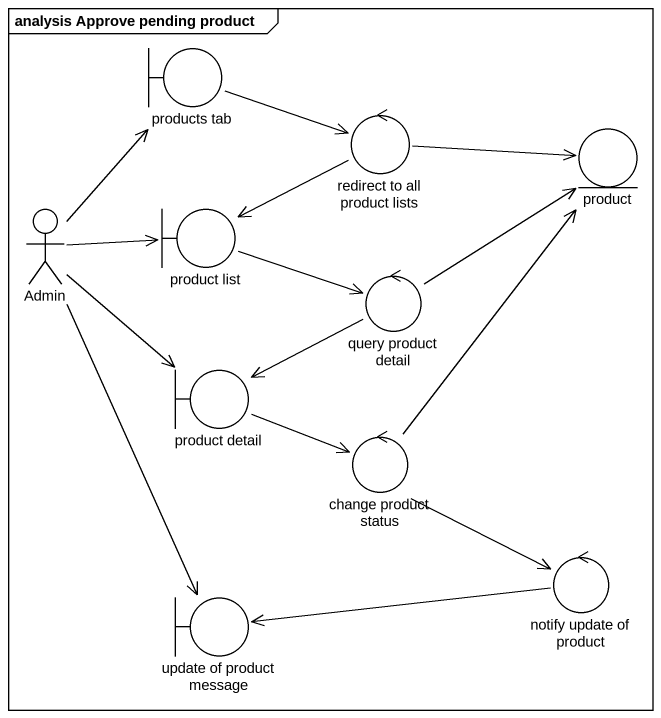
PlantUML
@startuml
mainframe analysis Approve pending product
boundary "products tab" as products_tab
control "redirect to all product lists" as redirect_to_all_product
entity product
actor Admin
boundary "product list" as product_list
control "query product detail" as query_product_detail
boundary "product detail" as product_detail
control "change product status" as change_product_status
control "notify update of product" as notify_update_of_product
boundary "update of product message" as update_of_product_message
products_tab -right-> redirect_to_all_product
redirect_to_all_product -right-> product
redirect_to_all_product -left-> product_list
Admin -up-> products_tab
Admin -right-> product_list
Admin --> product_detail
Admin --> update_of_product_message
product_list -right-> query_product_detail
query_product_detail -up-> product
query_product_detail -left-> product_detail
product_detail -right-> change_product_status
change_product_status -up-> product
change_product_status --> notify_update_of_product
notify_update_of_product -left-> update_of_product_message
@enduml
